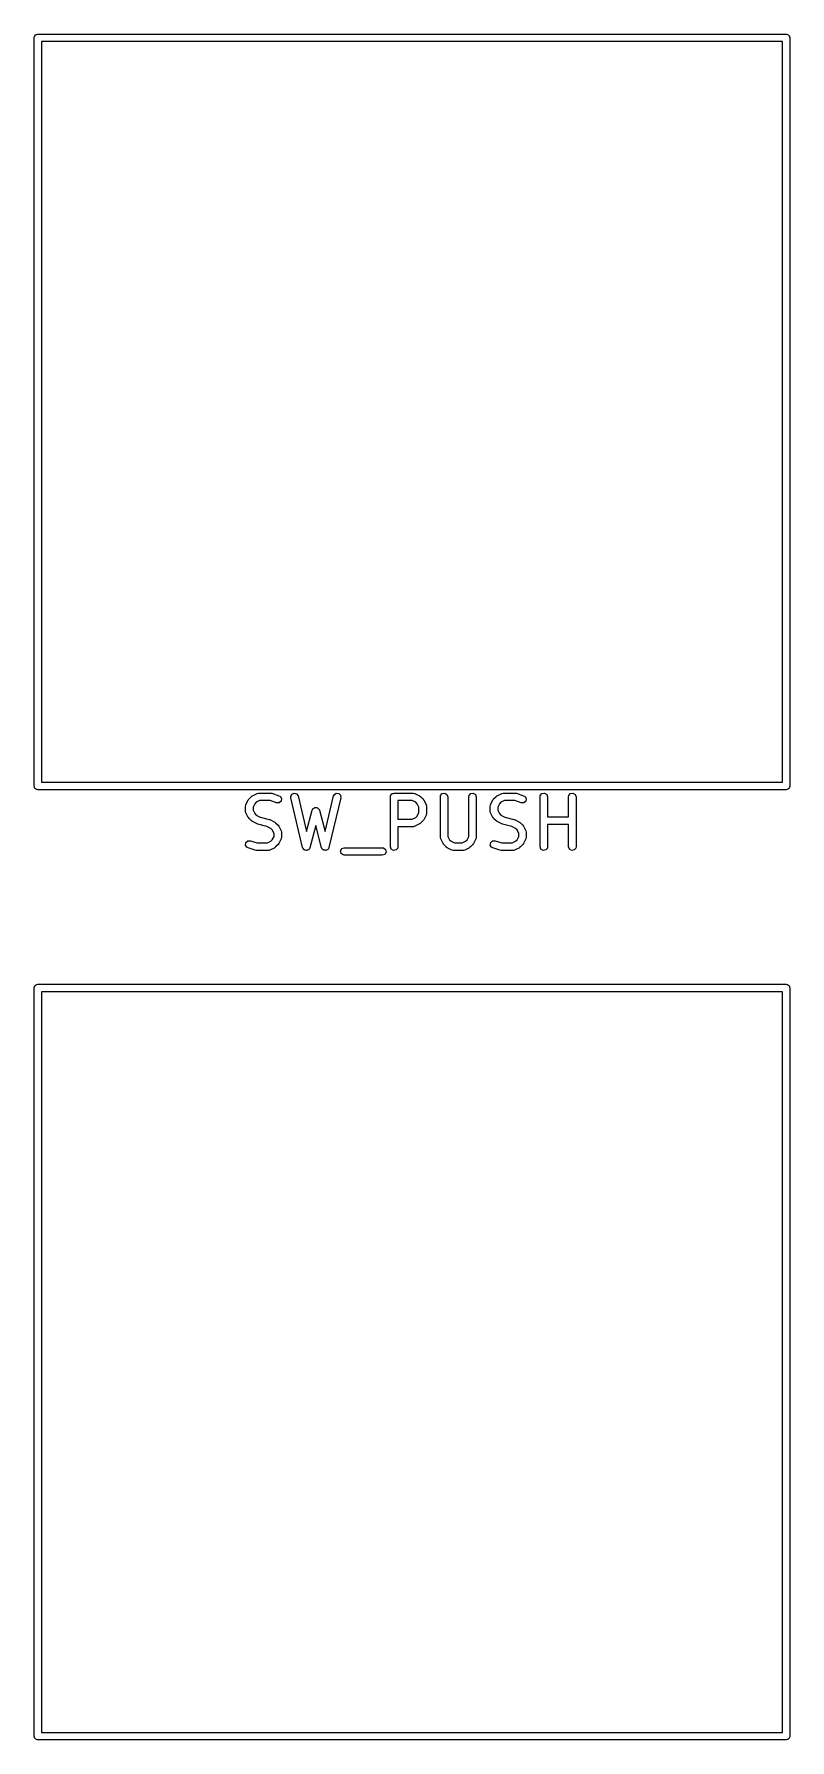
# Model space of a CAD drawing. Extents: x 102.2 to 194.3, y -155.7 to -72.4.
# Drawn here: x 102.15 to 117.3, y -114 to -79.8 of the extents above; entities that cross this region are included whole.
import ezdxf

# ---------------------------------------------------------------- set-up
doc = ezdxf.new("R2010")
doc.units = 0
doc.layers.add('BLACK', color=7, linetype='CONTINUOUS')

msp = doc.modelspace()

# ---------------------------------------------------------------- linework, layer by layer
at = {"layer": 'BLACK', "linetype": 'CONTINUOUS'}
for p, q in [((102.153, -79.876), (102.155, -79.8663)), ((102.153, -94.876), (102.153, -79.876)), ((102.154, -79.863), (102.156, -79.8601)), ((102.155, -79.8663), (102.154, -79.863)), ((102.156, -79.8601), (102.158, -79.8503)), ((102.158, -79.8503), (102.17, -79.8354)), ((102.17, -79.8354), (102.18, -79.8185)), ((102.18, -79.8185), (102.186, -79.8162)), ((102.186, -79.8162), (102.191, -79.811)), ((102.191, -79.811), (102.21, -79.8077)), ((102.21, -79.8077), (102.228, -79.801)), ((102.228, -79.801), (117.228, -79.801)), ((102.303, -79.951), (102.303, -94.801)), ((117.153, -79.951), (102.303, -79.951)), ((117.153, -94.801), (117.153, -79.951)), ((117.228, -79.801), (117.238, -79.8027)), ((117.238, -79.8027), (117.241, -79.8021)), ((117.241, -79.8021), (117.244, -79.8038)), ((117.244, -79.8038), (117.254, -79.8055)), ((117.254, -79.8055), (117.269, -79.818)), ((117.269, -79.818), (117.285, -79.8278)), ((117.285, -79.8278), (117.288, -79.8341)), ((117.288, -79.8341), (117.293, -79.8385)), ((117.293, -79.8385), (117.296, -79.8577)), ((117.296, -79.8577), (117.303, -79.876)), ((117.303, -79.876), (117.303, -94.876)), ((102.16, -94.8943), (102.153, -94.876)), ((102.163, -94.9135), (102.16, -94.8943)), ((102.168, -94.9179), (102.163, -94.9135)), ((102.171, -94.9242), (102.168, -94.9179)), ((102.187, -94.934), (102.171, -94.9242)), ((102.202, -94.9465), (102.187, -94.934)), ((102.212, -94.9482), (102.202, -94.9465)), ((102.215, -94.9499), (102.212, -94.9482)), ((102.218, -94.9493), (102.215, -94.9499)), ((102.228, -94.951), (102.218, -94.9493)), ((117.228, -94.951), (102.228, -94.951)), ((102.303, -94.801), (117.153, -94.801)), ((106.508, -95.0882), (106.527, -95.0753)), ((106.527, -95.0753), (106.528, -95.0742)), ((106.528, -95.0742), (106.623, -95.0265)), ((106.623, -95.0265), (106.648, -95.0191)), ((106.648, -95.0191), (106.652, -95.0202)), ((106.652, -95.0202), (106.657, -95.0186)), ((106.657, -95.0186), (106.895, -95.0186)), ((106.895, -95.0186), (106.917, -95.0225)), ((106.917, -95.0225), (106.918, -95.0225)), ((106.918, -95.0225), (107.061, -95.0701)), ((107.061, -95.0701), (107.084, -95.0825)), ((107.296, -95.085), (107.319, -95.0391)), ((107.319, -95.0391), (107.366, -95.0187)), ((107.366, -95.0187), (107.416, -95.0334)), ((107.416, -95.0334), (107.444, -95.0762)), ((108.155, -95.0762), (108.165, -95.0523)), ((108.165, -95.0523), (108.207, -95.0217)), ((108.207, -95.0217), (108.258, -95.0248)), ((108.258, -95.0248), (108.295, -95.06)), ((108.295, -95.06), (108.301, -95.111)), ((109.299, -95.0777), (109.3, -95.068)), ((109.3, -95.068), (109.313, -95.053)), ((109.313, -95.053), (109.323, -95.0362)), ((109.323, -95.0362), (109.329, -95.0339)), ((109.329, -95.0339), (109.333, -95.0287)), ((109.333, -95.0287), (109.353, -95.0253)), ((109.353, -95.0253), (109.371, -95.0186)), ((109.371, -95.0186), (109.752, -95.0186)), ((109.752, -95.0186), (109.777, -95.0231)), ((109.777, -95.0231), (109.781, -95.026)), ((109.781, -95.026), (109.785, -95.0265)), ((109.785, -95.0265), (109.881, -95.0742)), ((109.881, -95.0742), (109.899, -95.0875)), ((110.296, -95.0936), (110.3, -95.068)), ((110.3, -95.068), (110.333, -95.0287)), ((110.333, -95.0287), (110.384, -95.0198)), ((110.384, -95.0198), (110.428, -95.0454)), ((110.428, -95.0454), (110.446, -95.0936)), ((110.867, -95.0936), (110.872, -95.068)), ((110.872, -95.068), (110.905, -95.0287)), ((110.905, -95.0287), (110.955, -95.0198)), ((110.955, -95.0198), (111, -95.0454)), ((111, -95.0454), (111.017, -95.0936)), ((111.413, -95.0882), (111.431, -95.0753)), ((111.431, -95.0753), (111.433, -95.0742)), ((111.433, -95.0742), (111.528, -95.0265)), ((111.528, -95.0265), (111.553, -95.0191)), ((111.553, -95.0191), (111.557, -95.0202)), ((111.557, -95.0202), (111.561, -95.0186)), ((111.561, -95.0186), (111.799, -95.0186)), ((111.799, -95.0186), (111.822, -95.0225)), ((111.822, -95.0225), (111.823, -95.0225)), ((111.823, -95.0225), (111.966, -95.0701)), ((111.966, -95.0701), (111.989, -95.0825)), ((112.296, -95.0936), (112.3, -95.068)), ((112.3, -95.068), (112.333, -95.0287)), ((112.333, -95.0287), (112.384, -95.0198)), ((112.384, -95.0198), (112.428, -95.0454)), ((112.428, -95.0454), (112.446, -95.0936)), ((112.867, -95.0936), (112.872, -95.068)), ((112.872, -95.068), (112.905, -95.0287)), ((112.905, -95.0287), (112.955, -95.0198)), ((112.955, -95.0198), (113, -95.0454)), ((113, -95.0454), (113.017, -95.0936)), ((117.246, -94.9443), (117.228, -94.951)), ((117.265, -94.941), (117.246, -94.9443)), ((117.27, -94.9358), (117.265, -94.941)), ((117.276, -94.9335), (117.27, -94.9358)), ((117.286, -94.9166), (117.276, -94.9335)), ((117.298, -94.9017), (117.286, -94.9166)), ((117.3, -94.8919), (117.298, -94.9017)), ((117.302, -94.889), (117.3, -94.8919)), ((117.303, -94.876), (117.301, -94.8857)), ((117.301, -94.8857), (117.302, -94.889)), ((106.391, -95.2841), (106.396, -95.2584)), ((106.391, -95.3793), (106.391, -95.2841)), ((106.393, -95.3835), (106.391, -95.3793)), ((106.392, -95.3879), (106.393, -95.3835)), ((106.399, -95.4129), (106.392, -95.3879)), ((106.396, -95.2584), (106.398, -95.255)), ((106.398, -95.255), (106.399, -95.2506)), ((106.399, -95.2506), (106.447, -95.1553)), ((106.447, -95.5081), (106.399, -95.4129)), ((106.447, -95.1553), (106.46, -95.1373)), ((106.46, -95.1373), (106.461, -95.1358)), ((106.461, -95.1358), (106.508, -95.0882)), ((106.575, -95.2333), (106.541, -95.3018)), ((106.541, -95.3018), (106.541, -95.3616)), ((106.541, -95.3616), (106.575, -95.4301)), ((106.606, -95.2029), (106.575, -95.2333)), ((106.674, -95.1686), (106.606, -95.2029)), ((106.882, -95.1686), (106.674, -95.1686)), ((107.014, -95.2124), (106.882, -95.1686)), ((107.065, -95.211), (107.014, -95.2124)), ((107.103, -95.1769), (107.065, -95.211)), ((107.084, -95.0825), (107.111, -95.1262)), ((107.111, -95.1262), (107.103, -95.1769)), ((107.298, -95.111), (107.296, -95.085)), ((107.536, -96.111), (107.298, -95.111)), ((107.444, -95.0762), (107.613, -95.7871)), ((107.613, -95.7871), (107.727, -95.36)), ((107.727, -95.36), (107.738, -95.3364)), ((107.738, -95.3364), (107.744, -95.3324)), ((107.744, -95.3324), (107.746, -95.3262)), ((107.746, -95.3262), (107.764, -95.3181)), ((107.764, -95.3181), (107.78, -95.3069)), ((107.78, -95.3069), (107.787, -95.3075)), ((107.787, -95.3075), (107.793, -95.3046)), ((107.793, -95.3046), (107.812, -95.3097)), ((107.812, -95.3097), (107.831, -95.3113)), ((107.831, -95.3113), (107.836, -95.3162)), ((107.836, -95.3162), (107.843, -95.3179)), ((107.843, -95.3179), (107.854, -95.3338)), ((107.854, -95.3338), (107.867, -95.3476)), ((107.867, -95.3476), (107.868, -95.3544)), ((107.868, -95.3544), (107.872, -95.36)), ((107.872, -95.36), (107.986, -95.7871)), ((107.986, -95.7871), (108.155, -95.0762)), ((108.301, -95.111), (108.063, -96.111)), ((109.296, -95.0936), (109.298, -95.0839)), ((109.296, -96.0936), (109.296, -95.0936)), ((109.297, -95.0806), (109.299, -95.0777)), ((109.298, -95.0839), (109.297, -95.0806)), ((109.734, -95.1686), (109.446, -95.1686)), ((109.446, -95.1686), (109.446, -95.5424)), ((109.803, -95.2029), (109.734, -95.1686)), ((109.833, -95.2333), (109.803, -95.2029)), ((109.867, -95.3018), (109.833, -95.2333)), ((109.833, -95.4778), (109.867, -95.4092)), ((109.867, -95.4092), (109.867, -95.3018)), ((109.899, -95.0875), (109.9, -95.0882)), ((109.9, -95.0882), (109.948, -95.1358)), ((109.948, -95.1358), (109.961, -95.1542)), ((109.961, -95.1542), (109.962, -95.1553)), ((109.962, -95.1553), (110.009, -95.2506)), ((110.009, -95.2506), (110.017, -95.2755)), ((110.017, -95.2755), (110.016, -95.2799)), ((110.016, -95.2799), (110.017, -95.2841)), ((110.017, -95.2841), (110.017, -95.427)), ((110.296, -95.9031), (110.296, -95.0936)), ((110.446, -95.0936), (110.446, -95.8854)), ((110.867, -95.8854), (110.867, -95.0936)), ((111.017, -95.0936), (111.017, -95.9031)), ((111.296, -95.2841), (111.3, -95.2584)), ((111.296, -95.3793), (111.296, -95.2841)), ((111.297, -95.3835), (111.296, -95.3793)), ((111.296, -95.3879), (111.297, -95.3835)), ((111.304, -95.4129), (111.296, -95.3879)), ((111.3, -95.2584), (111.303, -95.255)), ((111.303, -95.255), (111.304, -95.2506)), ((111.304, -95.2506), (111.351, -95.1553)), ((111.351, -95.5081), (111.304, -95.4129)), ((111.351, -95.1553), (111.365, -95.1373)), ((111.365, -95.1358), (111.413, -95.0882)), ((111.365, -95.1373), (111.365, -95.1358)), ((111.48, -95.2333), (111.446, -95.3018)), ((111.446, -95.3018), (111.446, -95.3616)), ((111.446, -95.3616), (111.48, -95.4301)), ((111.511, -95.2029), (111.48, -95.2333)), ((111.579, -95.1686), (111.511, -95.2029)), ((111.787, -95.1686), (111.579, -95.1686)), ((111.919, -95.2124), (111.787, -95.1686)), ((111.97, -95.211), (111.919, -95.2124)), ((112.008, -95.1769), (111.97, -95.211)), ((111.989, -95.0825), (112.016, -95.1262)), ((112.016, -95.1262), (112.008, -95.1769)), ((112.296, -96.0936), (112.296, -95.0936)), ((112.446, -95.0936), (112.446, -95.4948)), ((112.867, -95.4948), (112.867, -95.0936)), ((113.017, -95.0936), (113.017, -96.0936)), ((106.448, -95.5092), (106.447, -95.5081)), ((106.461, -95.5276), (106.448, -95.5092)), ((106.508, -95.5752), (106.461, -95.5276)), ((106.51, -95.5759), (106.508, -95.5752)), ((106.528, -95.5893), (106.51, -95.5759)), ((106.623, -95.6369), (106.528, -95.5893)), ((106.575, -95.4301), (106.606, -95.4606)), ((106.606, -95.4606), (106.683, -95.499)), ((106.627, -95.6373), (106.623, -95.6369)), ((106.638, -95.6426), (106.627, -95.6373)), ((106.821, -95.6882), (106.638, -95.6426)), ((106.683, -95.499), (106.865, -95.5447)), ((106.898, -95.7267), (106.821, -95.6882)), ((106.865, -95.5447), (106.877, -95.5499)), ((106.877, -95.5499), (106.881, -95.5503)), ((106.881, -95.5503), (106.976, -95.598)), ((106.928, -95.7571), (106.898, -95.7267)), ((106.963, -95.8256), (106.928, -95.7571)), ((106.976, -95.598), (106.994, -95.6113)), ((106.994, -95.6113), (106.995, -95.612)), ((106.995, -95.612), (107.043, -95.6596)), ((107.043, -95.6596), (107.056, -95.678)), ((107.056, -95.678), (107.057, -95.6791)), ((107.057, -95.6791), (107.105, -95.7744)), ((107.799, -95.6704), (107.681, -96.1129)), ((107.917, -96.1129), (107.799, -95.6704)), ((109.446, -95.5424), (109.734, -95.5424)), ((109.752, -95.6924), (109.446, -95.6924)), ((109.446, -95.6924), (109.446, -96.0936)), ((109.734, -95.5424), (109.803, -95.5082)), ((109.756, -95.6909), (109.752, -95.6924)), ((109.76, -95.6919), (109.756, -95.6909)), ((109.785, -95.6845), (109.76, -95.6919)), ((109.881, -95.6369), (109.785, -95.6845)), ((109.803, -95.5082), (109.833, -95.4778)), ((109.882, -95.6357), (109.881, -95.6369)), ((109.9, -95.6228), (109.882, -95.6357)), ((109.948, -95.5752), (109.9, -95.6228)), ((109.962, -95.5557), (109.948, -95.5737)), ((109.948, -95.5737), (109.948, -95.5752)), ((110.009, -95.4605), (109.962, -95.5557)), ((110.01, -95.456), (110.009, -95.4605)), ((110.013, -95.4526), (110.01, -95.456)), ((110.017, -95.427), (110.013, -95.4526)), ((111.353, -95.5092), (111.351, -95.5081)), ((111.365, -95.5276), (111.353, -95.5092)), ((111.413, -95.5752), (111.365, -95.5276)), ((111.415, -95.5759), (111.413, -95.5752)), ((111.433, -95.5893), (111.415, -95.5759)), ((111.528, -95.6369), (111.433, -95.5893)), ((111.48, -95.4301), (111.511, -95.4606)), ((111.511, -95.4606), (111.588, -95.499)), ((111.531, -95.6373), (111.528, -95.6369)), ((111.543, -95.6426), (111.531, -95.6373)), ((111.726, -95.6882), (111.543, -95.6426)), ((111.588, -95.499), (111.77, -95.5447)), ((111.803, -95.7267), (111.726, -95.6882)), ((111.77, -95.5447), (111.782, -95.5499)), ((111.782, -95.5499), (111.785, -95.5503)), ((111.785, -95.5503), (111.881, -95.598)), ((111.833, -95.7571), (111.803, -95.7267)), ((111.867, -95.8256), (111.833, -95.7571)), ((111.881, -95.598), (111.899, -95.6113)), ((111.899, -95.6113), (111.9, -95.612)), ((111.9, -95.612), (111.948, -95.6596)), ((111.948, -95.6596), (111.961, -95.678)), ((111.961, -95.678), (111.962, -95.6791)), ((111.962, -95.6791), (112.009, -95.7744)), ((112.446, -95.4948), (112.867, -95.4948)), ((112.867, -95.6448), (112.446, -95.6448)), ((112.446, -95.6448), (112.446, -96.0936)), ((112.867, -96.0936), (112.867, -95.6448)), ((106.393, -96.061), (106.4, -96.0103)), ((106.419, -96.1047), (106.393, -96.061)), ((106.4, -96.0103), (106.439, -95.9762)), ((106.439, -95.9762), (106.49, -95.9748)), ((106.49, -95.9748), (106.621, -96.0186)), ((106.621, -96.0186), (106.829, -96.0186)), ((106.829, -96.0186), (106.898, -95.9844)), ((106.898, -95.9844), (106.928, -95.954)), ((106.928, -95.954), (106.963, -95.8854)), ((106.963, -95.8854), (106.963, -95.8256)), ((106.995, -96.099), (106.977, -96.1119)), ((107.043, -96.0514), (106.995, -96.099)), ((107.044, -96.0499), (107.043, -96.0514)), ((107.057, -96.0319), (107.044, -96.0499)), ((107.105, -95.9367), (107.057, -96.0319)), ((107.105, -95.7744), (107.112, -95.7993)), ((107.108, -95.9288), (107.105, -95.9322)), ((107.105, -95.9322), (107.105, -95.9367)), ((107.113, -95.9031), (107.108, -95.9288)), ((107.112, -95.7993), (107.111, -95.8037)), ((107.111, -95.8037), (107.113, -95.8079)), ((107.113, -95.8079), (107.113, -95.9031)), ((109.313, -96.1418), (109.296, -96.0936)), ((109.446, -96.0936), (109.441, -96.1193)), ((110.297, -95.9074), (110.296, -95.9031)), ((110.296, -95.9117), (110.297, -95.9074)), ((110.304, -95.9367), (110.296, -95.9117)), ((110.351, -96.0319), (110.304, -95.9367)), ((110.353, -96.033), (110.351, -96.0319)), ((110.365, -96.0514), (110.353, -96.033)), ((110.413, -96.099), (110.365, -96.0514)), ((110.415, -96.0997), (110.413, -96.099)), ((110.433, -96.1131), (110.415, -96.0997)), ((110.446, -95.8854), (110.48, -95.954)), ((110.48, -95.954), (110.511, -95.9844)), ((110.511, -95.9844), (110.579, -96.0186)), ((110.579, -96.0186), (110.734, -96.0186)), ((110.734, -96.0186), (110.803, -95.9844)), ((110.803, -95.9844), (110.833, -95.954)), ((110.833, -95.954), (110.867, -95.8854)), ((110.9, -96.099), (110.882, -96.1119)), ((110.948, -96.0514), (110.9, -96.099)), ((110.962, -96.0319), (110.948, -96.0499)), ((110.948, -96.0499), (110.948, -96.0514)), ((111.009, -95.9367), (110.962, -96.0319)), ((111.01, -95.9322), (111.009, -95.9367)), ((111.013, -95.9288), (111.01, -95.9322)), ((111.017, -95.9031), (111.013, -95.9288)), ((111.297, -96.061), (111.305, -96.0103)), ((111.324, -96.1047), (111.297, -96.061)), ((111.305, -96.0103), (111.343, -95.9762)), ((111.343, -95.9762), (111.395, -95.9748)), ((111.395, -95.9748), (111.526, -96.0186)), ((111.526, -96.0186), (111.734, -96.0186)), ((111.734, -96.0186), (111.803, -95.9844)), ((111.803, -95.9844), (111.833, -95.954)), ((111.833, -95.954), (111.867, -95.8854)), ((111.867, -95.8854), (111.867, -95.8256)), ((111.9, -96.099), (111.882, -96.1119)), ((111.948, -96.0514), (111.9, -96.099)), ((111.962, -96.0319), (111.948, -96.0499)), ((111.948, -96.0499), (111.948, -96.0514)), ((112.009, -95.9367), (111.962, -96.0319)), ((112.009, -95.7744), (112.017, -95.7993)), ((112.01, -95.9322), (112.009, -95.9367)), ((112.013, -95.9288), (112.01, -95.9322)), ((112.017, -95.9031), (112.013, -95.9288)), ((112.017, -95.7993), (112.016, -95.8037)), ((112.016, -95.8037), (112.017, -95.8079)), ((112.017, -95.8079), (112.017, -95.9031)), ((112.313, -96.1418), (112.296, -96.0936)), ((112.446, -96.0936), (112.441, -96.1193)), ((112.885, -96.1418), (112.867, -96.0936)), ((113.017, -96.0936), (113.013, -96.1193)), ((106.442, -96.1172), (106.419, -96.1047)), ((106.585, -96.1648), (106.442, -96.1172)), ((106.587, -96.1647), (106.585, -96.1648)), ((106.609, -96.1686), (106.587, -96.1647)), ((106.847, -96.1686), (106.609, -96.1686)), ((106.851, -96.1671), (106.847, -96.1686)), ((106.856, -96.1681), (106.851, -96.1671)), ((106.881, -96.1607), (106.856, -96.1681)), ((106.976, -96.1131), (106.881, -96.1607)), ((106.977, -96.1119), (106.976, -96.1131)), ((107.54, -96.1176), (107.536, -96.111)), ((107.541, -96.1254), (107.54, -96.1176)), ((107.554, -96.1384), (107.541, -96.1254)), ((107.564, -96.1538), (107.554, -96.1384)), ((107.572, -96.1561), (107.564, -96.1538)), ((107.577, -96.1616), (107.572, -96.1561)), ((107.596, -96.1632), (107.577, -96.1616)), ((107.613, -96.1685), (107.596, -96.1632)), ((107.621, -96.1654), (107.613, -96.1685)), ((107.628, -96.166), (107.621, -96.1654)), ((107.644, -96.1554), (107.628, -96.166)), ((107.66, -96.1481), (107.644, -96.1554)), ((107.664, -96.1411), (107.66, -96.1481)), ((107.67, -96.1366), (107.664, -96.1411)), ((107.681, -96.1129), (107.67, -96.1366)), ((107.922, -96.1194), (107.917, -96.1129)), ((107.923, -96.1272), (107.922, -96.1194)), ((107.936, -96.1399), (107.923, -96.1272)), ((107.947, -96.155), (107.936, -96.1399)), ((107.954, -96.157), (107.947, -96.155)), ((107.96, -96.1625), (107.954, -96.157)), ((107.979, -96.1635), (107.96, -96.1625)), ((107.996, -96.1683), (107.979, -96.1635)), ((108.003, -96.165), (107.996, -96.1683)), ((108.011, -96.1655), (108.003, -96.165)), ((108.026, -96.1545), (108.011, -96.1655)), ((108.043, -96.1467), (108.026, -96.1545)), ((108.046, -96.1396), (108.043, -96.1467)), ((108.053, -96.1349), (108.046, -96.1396)), ((108.063, -96.111), (108.053, -96.1349)), ((108.297, -96.1758), (108.323, -96.1314)), ((108.306, -96.2264), (108.297, -96.1758)), ((108.345, -96.2593), (108.306, -96.2264)), ((108.323, -96.1314), (108.371, -96.1139)), ((108.371, -96.2639), (108.345, -96.2593)), ((108.371, -96.1139), (109.133, -96.1139)), ((109.133, -96.2639), (108.371, -96.2639)), ((109.133, -96.1139), (109.158, -96.1184)), ((109.181, -96.2463), (109.133, -96.2639)), ((109.158, -96.1184), (109.198, -96.1514)), ((109.207, -96.2019), (109.181, -96.2463)), ((109.198, -96.1514), (109.207, -96.2019)), ((109.358, -96.1675), (109.313, -96.1418)), ((109.408, -96.1586), (109.358, -96.1675)), ((109.441, -96.1193), (109.408, -96.1586)), ((110.528, -96.1607), (110.433, -96.1131)), ((110.532, -96.1612), (110.528, -96.1607)), ((110.536, -96.1641), (110.532, -96.1612)), ((110.561, -96.1686), (110.536, -96.1641)), ((110.752, -96.1686), (110.561, -96.1686)), ((110.756, -96.1671), (110.752, -96.1686)), ((110.76, -96.1681), (110.756, -96.1671)), ((110.785, -96.1607), (110.76, -96.1681)), ((110.881, -96.1131), (110.785, -96.1607)), ((110.882, -96.1119), (110.881, -96.1131)), ((111.347, -96.1172), (111.324, -96.1047)), ((111.49, -96.1648), (111.347, -96.1172)), ((111.492, -96.1647), (111.49, -96.1648)), ((111.514, -96.1686), (111.492, -96.1647)), ((111.752, -96.1686), (111.514, -96.1686)), ((111.756, -96.1671), (111.752, -96.1686)), ((111.76, -96.1681), (111.756, -96.1671)), ((111.785, -96.1607), (111.76, -96.1681)), ((111.881, -96.1131), (111.785, -96.1607)), ((111.882, -96.1119), (111.881, -96.1131)), ((112.358, -96.1675), (112.313, -96.1418)), ((112.408, -96.1586), (112.358, -96.1675)), ((112.441, -96.1193), (112.408, -96.1586)), ((112.929, -96.1675), (112.885, -96.1418)), ((112.98, -96.1586), (112.929, -96.1675)), ((113.013, -96.1193), (112.98, -96.1586)), ((102.153, -98.926), (102.155, -98.9163)), ((102.153, -113.926), (102.153, -98.926)), ((102.154, -98.913), (102.156, -98.9101)), ((102.155, -98.9163), (102.154, -98.913)), ((102.156, -98.9101), (102.158, -98.9003)), ((102.158, -98.9003), (102.17, -98.8854)), ((102.17, -98.8854), (102.18, -98.8685)), ((102.18, -98.8685), (102.186, -98.8662)), ((102.186, -98.8662), (102.191, -98.861)), ((102.191, -98.861), (102.21, -98.8577)), ((102.21, -98.8577), (102.228, -98.851)), ((102.228, -98.851), (117.228, -98.851)), ((102.303, -99.001), (102.303, -113.851)), ((117.153, -99.001), (102.303, -99.001)), ((117.153, -113.851), (117.153, -99.001)), ((117.228, -98.851), (117.238, -98.8527)), ((117.238, -98.8527), (117.241, -98.8521)), ((117.241, -98.8521), (117.244, -98.8538)), ((117.244, -98.8538), (117.254, -98.8555)), ((117.254, -98.8555), (117.269, -98.868)), ((117.269, -98.868), (117.285, -98.8778)), ((117.285, -98.8778), (117.288, -98.8841)), ((117.288, -98.8841), (117.293, -98.8885)), ((117.293, -98.8885), (117.296, -98.9077)), ((117.296, -98.9077), (117.303, -98.926)), ((117.303, -98.926), (117.303, -113.926)), ((102.303, -113.851), (117.153, -113.851)), ((102.16, -113.944), (102.153, -113.926)), ((102.163, -113.963), (102.16, -113.944)), ((102.168, -113.968), (102.163, -113.963)), ((102.171, -113.974), (102.168, -113.968)), ((102.187, -113.984), (102.171, -113.974)), ((102.202, -113.996), (102.187, -113.984)), ((102.212, -113.998), (102.202, -113.996)), ((102.215, -114), (102.212, -113.998)), ((102.218, -113.999), (102.215, -114)), ((102.228, -114.001), (102.218, -113.999)), ((117.228, -114.001), (102.228, -114.001)), ((117.246, -113.994), (117.228, -114.001)), ((117.265, -113.991), (117.246, -113.994)), ((117.27, -113.986), (117.265, -113.991)), ((117.276, -113.983), (117.27, -113.986)), ((117.286, -113.967), (117.276, -113.983)), ((117.298, -113.952), (117.286, -113.967)), ((117.3, -113.942), (117.298, -113.952)), ((117.302, -113.939), (117.3, -113.942)), ((117.303, -113.926), (117.301, -113.936)), ((117.301, -113.936), (117.302, -113.939))]:
    msp.add_line(p, q, dxfattribs=at)

doc.saveas('drawing.dxf')
